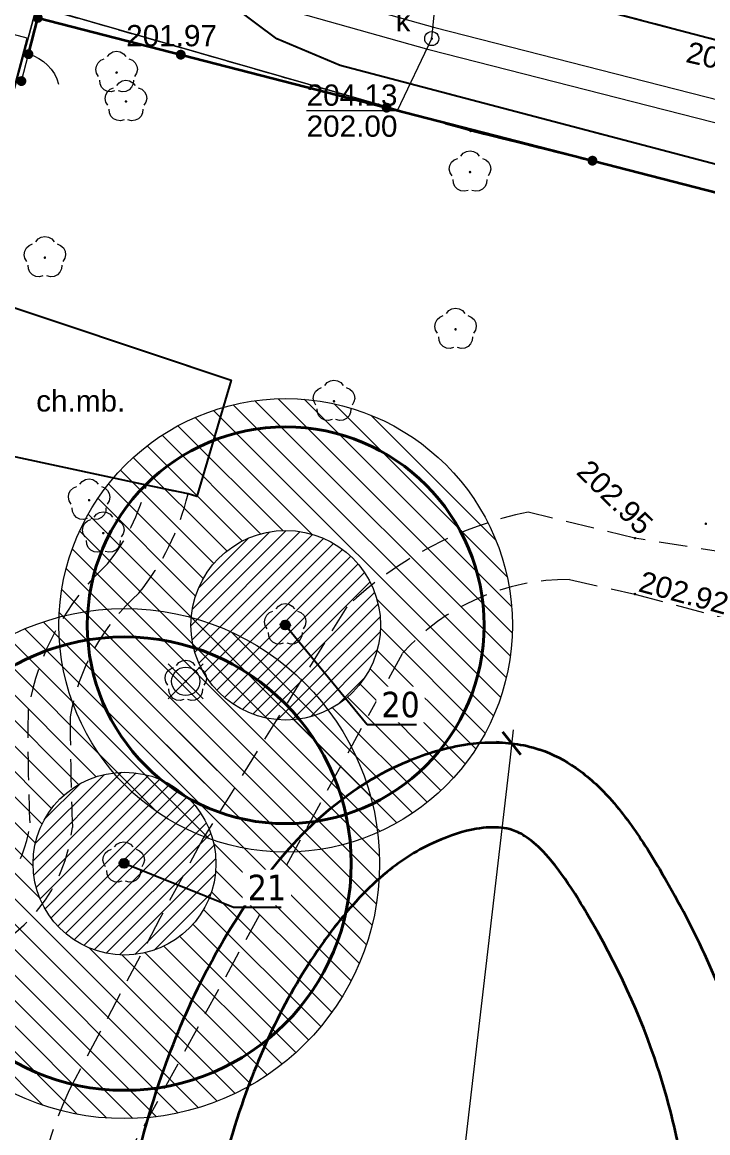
# Model space of a CAD drawing. Extents: x 0 to 7423283, y 0 to 5548300.
# Drawn here: x 7422231.68 to 7422255.87, y 5548153.8 to 5548192.99 of the extents above; entities that cross this region are included whole.
import ezdxf
from ezdxf.enums import TextEntityAlignment as Align

# ---------------------------------------------------------------- set-up
doc = ezdxf.new("R2010")
doc.units = 0
doc.header["$PDSIZE"] = 0.75
for name, pattern in [('HIDDEN', [0.375, 0.25, -0.125]), ('PRZER1-1', [2, 1, -1]), ('PRZER2-1', [3, 2, -1]), ('PRZER3-1', [4, 3, -1])]:
    doc.linetypes.add(name, pattern=pattern)
doc.layers.get('0').update_dxf_attribs({"linetype": 'CONTINUOUS', "lineweight": 13})
doc.layers.get('Defpoints').update_dxf_attribs({"linetype": 'CONTINUOUS'})
for name, color, linetype, lineweight in [('!_strefa_regeneracji', 162, 'HIDDEN', 9), ('1_wymiary', 172, 'CONTINUOUS', 5), ('_GD-ADAPTACJA', 106, 'CONTINUOUS', 40), ('_GS_INW_drzewo nieistniejące', 10, 'CONTINUOUS', 13), ('_GS_numeracja', 160, 'CONTINUOUS', 15), ('KTCR02', 7, 'PRZER2-1', 18), ('KTCR02_O', 7, 'PRZER2-1', 18), ('KTJZ01', 7, 'PRZER3-1', 18), ('KTKR01', 7, 'CONTINUOUS', 25), ('KTOK04', 7, 'CONTINUOUS', 18), ('KTOK05_01', 7, 'CONTINUOUS', 35), ('KTOK06', 7, 'CONTINUOUS', 18), ('RTPW02', 7, 'CONTINUOUS', 13), ('RTPW02_O', 7, 'CONTINUOUS', 13)]:
    doc.layers.add(name, color=color, linetype=linetype, lineweight=lineweight)
for name, color, linetype, lineweight, true_color in [('!drzewa - strefa PKD', 7, 'CONTINUOUS', 20, 0xf50000), ('EGBD03', 7, 'CONTINUOUS', 18, 0x008000), ('EGBP04', 7, 'CONTINUOUS', 18, 0x008000), ('EGBU01', 7, 'PRZER1-1', 18, 0x008000), ('OBOP02', 7, 'CONTINUOUS', 18, 0x008000), ('obrys 1', 7, 'CONTINUOUS', 35, 0xe50000), ('PAV_skarpa', 7, 'CONTINUOUS', 5, 0x5b5b5b), ('SUPK01', 7, 'CONTINUOUS', 18, 0x803300), ('SUUS15', 7, 'CONTINUOUS', 18, 0xff9100), ('SUUS15_O', 7, 'CONTINUOUS', 18, 0xff9100)]:
    doc.layers.add(name, color=color, linetype=linetype, lineweight=lineweight, true_color=true_color)
doc.layers.add('_GS_INW_środki', color=98, linetype='CONTINUOUS')
doc.layers.add('SUPS01_05', color=7, linetype='CONTINUOUS', true_color=0x803300)
doc.layers.add('SUPS01_05_O', color=7, linetype='CONTINUOUS', true_color=0x803300)
doc.styles.add('1-100', font='arial.ttf', dxfattribs={"width": 0.8, "height": 1})
doc.styles.add('GEO-INFO', font='Arial')
doc.dimstyles.new('ISO-25', dxfattribs={"dimtxt": 1, "dimasz": 1, "dimexe": 8, "dimexo": 8, "dimtad": 1, "dimdec": 1, "dimtxsty": 'Standard', "dimblk": 'ARCHTICK', "dimcen": 2.5, "dimse1": 1, "dimse2": 1, "dimadec": 0, "dimazin": 0, "dimtfac": 1, "dimtdec": 0, "dimtmove": 0, "dimatfit": 3, "dimldrblk": 'ARCHTICK', "dimfxl": 1, "dimarcsym": 0})
doc.dimstyles.new('Kopia 1_500', dxfattribs={"dimtxt": 200, "dimasz": 0.6, "dimexe": 6, "dimexo": 5, "dimgap": 0.2749999999999998, "dimtad": 1, "dimzin": 0, "dimdsep": 46, "dimtxsty": '1-100', "dimblk": 'TICK', "dimcen": 1, "dimdle": 30, "dimse1": 1, "dimse2": 1, "dimclrd": 256, "dimclre": 256, "dimclrt": 7, "dimadec": 0, "dimazin": 0, "dimtfac": 1, "dimtmove": 1, "dimatfit": 0, "dimldrblk": 'ARCHTICK', "dimfxl": 1, "dimtolj": 1, "dimtzin": 0, "dimlwd": 13, "dimarcsym": 0})

# ---------------------------------------------------------------- blocks, each defined once
blk = doc.blocks.new('SPDLP')
blk.add_hatch(color=0).paths.add_polyline_path([(-0.09, 0), (-0.085595, -0.027812), (-0.072812, -0.052901), (-0.052901, -0.072812), (-0.027812, -0.085595), (0, -0.09), (0.027812, -0.085595), (0.052901, -0.072812), (0.072812, -0.052901), (0.085595, -0.027812), (0.09, 0), (0.085595, 0.027812), (0.072812, 0.052901), (0.052901, 0.072812), (0.027812, 0.085595), (0, 0.09), (-0.027812, 0.085595), (-0.052901, 0.072812), (-0.072812, 0.052901), (-0.085595, 0.027812)])
at = {"color": 0}
for points in [[(-1.292703, 0.137547), (-1.355024, 0.389802), (-1.327532, 0.648184), (-1.213525, 0.881678), (-1.026689, 1.062258), (-0.78945, 1.168249), (-0.530282, 1.186929)], [(-0.268652, 1.271938), (-0.048001, 1.40916), (0.20623, 1.462858), (0.463525, 1.426585), (0.693003, 1.304695), (0.867117, 1.11182), (0.964971, 0.871109)], [(1.126667, 0.648554), (1.325358, 0.481106), (1.454989, 0.255912), (1.5, 0), (1.454989, -0.255912), (1.325358, -0.481106), (1.126667, -0.648554)], [(-0.530282, -1.186929), (-0.78945, -1.168249), (-1.026689, -1.062258), (-1.213525, -0.881678), (-1.327532, -0.648184), (-1.355024, -0.389802), (-1.292703, -0.137547)], [(0.964971, -0.871109), (0.867117, -1.11182), (0.693003, -1.304695), (0.463525, -1.426585), (0.20623, -1.462858), (-0.048001, -1.40916), (-0.268652, -1.271938)]]:
    blk.add_lwpolyline(points, dxfattribs=at)
blk = doc.blocks.new('EPPGN')
blk.add_hatch(color=0).paths.add_polyline_path([(-0.09, 0), (-0.085595, -0.027812), (-0.072812, -0.052901), (-0.052901, -0.072812), (-0.027812, -0.085595), (0, -0.09), (0.027812, -0.085595), (0.052901, -0.072812), (0.072812, -0.052901), (0.085595, -0.027812), (0.09, 0), (0.085595, 0.027812), (0.072812, 0.052901), (0.052901, 0.072812), (0.027812, 0.085595), (0, 0.09), (-0.027812, 0.085595), (-0.052901, 0.072812), (-0.072812, 0.052901), (-0.085595, 0.027812)])
blk = doc.blocks.new('KOLO')
blk.add_hatch(color=0).paths.add_polyline_path([(0, 0.5), (-0.12941, 0.482963), (-0.25, 0.433013), (-0.353553, 0.353553), (-0.433013, 0.25), (-0.482963, 0.12941), (-0.5, 0), (-0.482963, -0.12941), (-0.433013, -0.25), (-0.353553, -0.353553), (-0.25, -0.433013), (-0.12941, -0.482963), (0, -0.5), (0.12941, -0.482963), (0.25, -0.433013), (0.353553, -0.353553), (0.433013, -0.25), (0.482963, -0.12941), (0.5, 0), (0.482963, 0.12941), (0.433013, 0.25), (0.353553, 0.353553), (0.25, 0.433013), (0.12941, 0.482963)])
blk = doc.blocks.new('OKRAG_PELNY')
at = {"color": 0}
blk.add_lwpolyline([(0.5, 0), (0.482963, -0.12941), (0.433013, -0.25), (0.353553, -0.353553), (0.25, -0.433013), (0.12941, -0.482963), (0, -0.5), (-0.12941, -0.482963), (-0.25, -0.433013), (-0.353553, -0.353553), (-0.433013, -0.25), (-0.482963, -0.12941), (-0.5, 0), (-0.482963, 0.12941), (-0.433013, 0.25), (-0.353553, 0.353553), (-0.25, 0.433013), (-0.12941, 0.482963), (0, 0.5), (0.12941, 0.482963), (0.25, 0.433013), (0.353553, 0.353553), (0.433013, 0.25), (0.482963, 0.12941)], close=True, dxfattribs=at)
blk = doc.blocks.new('KTOK04')
at = {"color": 0}
blk.add_lwpolyline([(0, 0), (-0.01711, -0.261052), (-0.068148, -0.517638), (-0.152241, -0.765367), (-0.267949, -1), (-0.413293, -1.217523), (-0.585786, -1.414214), (-0.782477, -1.586707), (-1, -1.732051)], dxfattribs=at)
blk = doc.blocks.new('TICK')
for const_width in [0.156, 0.078]:
    blk.add_lwpolyline([(0.614230390638113, 0.6142303892411292), (-0.6042059231549501, -0.6042059217579663)], dxfattribs=dict(const_width=const_width))
at = {"layer": '1_wymiary'}
for p, q in [((1.862645149230957e-09, -0.8358821994625032), (1.862645149230957e-09, 0.8995046126656234)), ((0.8006742006200511, 0), (-1, 0))]:
    blk.add_line(p, q, dxfattribs=at)
blk = doc.blocks.new('*D237')
at = {"layer": 'Defpoints', "color": 0}
for p in [(7422248.951546337, 5548167.539745283), (7422236.191115611, 5548058.12123239), (7422236.191115594, 5548058.121232392)]:
    blk.add_point(p, dxfattribs=at)
at = {"layer": 'PAV_skarpa', "lineweight": 13}
blk.add_line((7422248.882045103, 5548166.943784229), (7422236.26061681, 5548058.717193449), dxfattribs=at)
at = {"layer": 'PAV_skarpa', "linetype": 'ByBlock', "lineweight": 13, "xscale": 0.6, "yscale": 0.6, "zscale": 0.6}
for p, rotation in [((7422248.95154632, 5548167.539745285), 83.34819026330055), ((7422236.191115594, 5548058.121232392), 263.3481902633005)]:
    blk.add_blockref('TICK', p, dxfattribs=dict(at, rotation=rotation))
at = {"layer": 'PAV_skarpa', "insert": (7422241.791046111, 5548112.921485969), "char_height": 1, "attachment_point": 5, "rotation": 83.34819026330057, "style": '1-100'}
blk.add_mtext('\\A1;110.16', dxfattribs=at)
blk = doc.blocks.new('_ARCHTICK')
at = {"color": 0, "linetype": 'ByBlock', "const_width": 0.15}
blk.add_lwpolyline([(-0.5, -0.5), (0.5, 0.5)], dxfattribs=at)
blk = doc.blocks.new('GS_środek')
h = blk.add_hatch(color=256)
edge = h.paths.add_edge_path()
edge.add_arc((1282.222868199825, 1278.071801731801), 0.1574803156618145, 0, 360)
blk.add_circle((1282.222868199825, 1278.071801731801), 0.1574803156618145)
blk = doc.blocks.new('d_nieist')
at = {"layer": '_GS_INW_drzewo nieistniejące', "linetype": 'Continuous'}
for p, q in [((7422685.646731073, 5540636.090553937), (7422688.117243374, 5540633.620041636)), ((7422688.117243374, 5540636.090553937), (7422685.646731073, 5540633.620041636))]:
    blk.add_line(p, q, dxfattribs=at)
blk.add_circle((7422686.881987223, 5540634.855297786), 1, dxfattribs=at)

msp = doc.modelspace()

# ---------------------------------------------------------------- hatches: boundary and pattern name
at = {"layer": '!_strefa_regeneracji', "linetype": 'Continuous', "lineweight": 0, "ltscale": 5}
h = msp.add_hatch(dxfattribs=at)
h.set_pattern_fill('ANSI31', color=256, scale=0.2, angle=90)
h.set_pattern_definition([(135, (-1053.313614297658, -19.51138798519969), (-0.4490128060534577, -0.4490128060534576), [])])
edge = h.paths.add_edge_path()
edge.add_arc((7422240.976785029, 5548171.706575266), 8, 0, 360)
edge = h.paths.add_edge_path(flags=16)
edge.add_arc((7422240.976785029, 5548171.706575266), 3.345, 0, 360)
h = msp.add_hatch(dxfattribs=at)
h.set_pattern_fill('ANSI31', color=256, scale=0.2, angle=90)
h.set_pattern_definition([(135, (-1053.313614297658, -19.5113879851997), (-0.4490128060534577, -0.4490128060534576), [])])
edge = h.paths.add_edge_path()
edge.add_arc((7422235.289354763, 5548163.296895339), 9, 0, 360)
edge = h.paths.add_edge_path(flags=16)
edge.add_arc((7422235.289354763, 5548163.296895339), 3.225, 0, 360)
at = {"layer": '!drzewa - strefa PKD', "lineweight": 0, "true_color": 0xe31a1c}
h = msp.add_hatch(dxfattribs=at)
h.set_pattern_fill('ANSI31', color=242, scale=3)
h.set_pattern_definition([(45, (991170.4344052244, -116833.7019560337), (-0.2651650429449554, 0.2651650429449554), [])])
edge = h.paths.add_edge_path()
edge.add_arc((7422240.976785029, 5548171.706575266), 3.345, 0, 360)
h = msp.add_hatch(dxfattribs=at)
h.set_pattern_fill('ANSI31', color=242, scale=3)
h.set_pattern_definition([(45, (991164.7469749581, -116842.1116359606), (-0.2651650429449554, 0.2651650429449554), [])])
edge = h.paths.add_edge_path()
edge.add_arc((7422235.289354763, 5548163.296895339), 3.225, 0, 360)

# ---------------------------------------------------------------- linework, layer by layer
at = {"layer": '!_strefa_regeneracji', "linetype": 'Continuous', "lineweight": 13}
for centre, radius in [((7422240.976785029, 5548171.706575266, 10.12), 8), ((7422235.289354763, 5548163.296895339, -100), 9)]:
    msp.add_circle(centre, radius, dxfattribs=at)
at = {"layer": '!drzewa - strefa PKD'}
for centre, radius in [((7422240.976785029, 5548171.706575266, 10.12), 3.345), ((7422235.289354763, 5548163.296895339, -100), 3.225)]:
    msp.add_circle(centre, radius, dxfattribs=at)
at = {"layer": '_GD-ADAPTACJA', "linetype": 'Continuous'}
for centre, radius in [((7422240.976785029, 5548171.706575266, 10.12), 7), ((7422235.289354763, 5548163.296895339, -100), 8)]:
    msp.add_circle(centre, radius, dxfattribs=at)
at = {"layer": 'EGBD03', "color": 96, "linetype": 'Continuous', "lineweight": 18, "true_color": 0x008000, "elevation": 10.3}
for points in [[(7422242.86, 5548281.77), (7422235.25, 5548253.94), (7422118.87, 5547827.8), (7422117.91, 5547824.68), (7422111.51, 5547801.23), (7422124.29, 5547798.44), (7422126.26, 5547805.84), (7422129.27, 5547817.04), (7422133, 5547830.19), (7422141.62, 5547861.86), (7422158.84, 5547924.97), (7422167.47, 5547956.53), (7422176.11, 5547988.16), (7422184.85, 5548019.75), (7422194.39, 5548053.5), (7422202.12, 5548083.12), (7422210.82, 5548114.83), (7422219.37, 5548146.4), (7422228, 5548178.12), (7422232.19, 5548193.55), (7422240.39, 5548223.47), (7422248.49, 5548253.1), (7422255.35, 5548278.49)], [(7422255.35, 5548278.49), (7422248.49, 5548253.1), (7422240.39, 5548223.47), (7422232.19, 5548193.55), (7422247.5, 5548189.15), (7422282.6, 5548180.41), (7422301.87, 5548175.57), (7422312.62, 5548173.61), (7422317.43, 5548172.74), (7422345.7, 5548248.35), (7422295.99, 5548267.06), (7422289.86, 5548268.36), (7422265.15, 5548275.67)]]:
    msp.add_lwpolyline(points, close=True, dxfattribs=at)
msp.add_lwpolyline([(7422434.9, 5548214.47), (7422406.59, 5548225.32), (7422345.7, 5548248.35), (7422317.43, 5548172.74), (7422312.62, 5548173.61), (7422312.54, 5548171.89), (7422311.52, 5548169.79), (7422309.86, 5548168.41), (7422307.54, 5548167.74), (7422305.38, 5548168.07), (7422303.46, 5548169.17), (7422302.06, 5548170.93), (7422301.48, 5548172.95), (7422301.87, 5548175.57), (7422282.6, 5548180.41), (7422247.5, 5548189.15), (7422232.19, 5548193.55), (7422228, 5548178.12), (7422219.37, 5548146.4), (7422210.82, 5548114.83), (7422202.12, 5548083.12), (7422194.39, 5548053.5), (7422184.85, 5548019.75)], dxfattribs=at)
at = {"layer": 'EGBU01', "color": 7, "linetype": 'Continuous', "lineweight": 18, "elevation": 10.17}
for points in [[(7422124.29, 5547798.44), (7422126.26, 5547805.84), (7422129.27, 5547817.04), (7422133, 5547830.19), (7422141.62, 5547861.86), (7422158.84, 5547924.97), (7422167.47, 5547956.53), (7422176.11, 5547988.16), (7422184.85, 5548019.75), (7422194.39, 5548053.5), (7422202.12, 5548083.12), (7422210.82, 5548114.83), (7422219.37, 5548146.4), (7422228, 5548178.12), (7422232.19, 5548193.55), (7422240.39, 5548223.47), (7422248.49, 5548253.1), (7422255.35, 5548278.49), (7422242.86, 5548281.77), (7422235.25, 5548253.94), (7422118.87, 5547827.8), (7422117.91, 5547824.68), (7422111.51, 5547801.23)], [(7422337.27, 5548225.81), (7422345.7, 5548248.35), (7422295.99, 5548267.06), (7422289.86, 5548268.36), (7422265.15, 5548275.67), (7422255.35, 5548278.49), (7422248.49, 5548253.1), (7422240.39, 5548223.47), (7422232.19, 5548193.55), (7422247.5, 5548189.15), (7422282.6, 5548180.41), (7422301.87, 5548175.57), (7422312.62, 5548173.61), (7422317.43, 5548172.74)]]:
    msp.add_lwpolyline(points, close=True, dxfattribs=at)
at = {"layer": 'EGBU01', "color": 96, "linetype": 'PRZER1-1', "lineweight": 18, "ltscale": 0.5, "true_color": 0x008000, "elevation": 10.18}
for points in [[(7422124.29, 5547798.44), (7422126.26, 5547805.84), (7422129.27, 5547817.04), (7422133, 5547830.19), (7422141.62, 5547861.86), (7422158.84, 5547924.97), (7422167.47, 5547956.53), (7422176.11, 5547988.16), (7422184.85, 5548019.75), (7422194.39, 5548053.5), (7422202.12, 5548083.12), (7422210.82, 5548114.83), (7422219.37, 5548146.4), (7422228, 5548178.12), (7422232.19, 5548193.55), (7422240.39, 5548223.47), (7422248.49, 5548253.1), (7422255.35, 5548278.49), (7422242.86, 5548281.77), (7422235.25, 5548253.94), (7422118.87, 5547827.8), (7422117.91, 5547824.68), (7422111.51, 5547801.23)], [(7422337.27, 5548225.81), (7422345.7, 5548248.35), (7422295.99, 5548267.06), (7422289.86, 5548268.36), (7422265.15, 5548275.67), (7422255.35, 5548278.49), (7422248.49, 5548253.1), (7422240.39, 5548223.47), (7422232.19, 5548193.55), (7422247.5, 5548189.15), (7422282.6, 5548180.41), (7422301.87, 5548175.57), (7422312.62, 5548173.61), (7422317.43, 5548172.74)]]:
    msp.add_lwpolyline(points, close=True, dxfattribs=at)
at = {"layer": 'EGBU01', "color": 7, "linetype": 'Continuous', "lineweight": 18, "elevation": 10.17}
msp.add_lwpolyline([(7422434.9, 5548214.47), (7422406.59, 5548225.32), (7422376.95, 5548236.53), (7422372.77, 5548211.69), (7422337.27, 5548225.81), (7422317.43, 5548172.74), (7422312.62, 5548173.61), (7422312.54, 5548171.89), (7422311.52, 5548169.79), (7422309.86, 5548168.41), (7422307.54, 5548167.74), (7422305.38, 5548168.07), (7422303.46, 5548169.17), (7422302.06, 5548170.93), (7422301.48, 5548172.95), (7422301.87, 5548175.57), (7422282.6, 5548180.41), (7422247.5, 5548189.15), (7422232.19, 5548193.55), (7422228, 5548178.12), (7422219.37, 5548146.4), (7422210.82, 5548114.83)], dxfattribs=at)
at = {"layer": 'EGBU01', "color": 96, "linetype": 'PRZER1-1', "lineweight": 18, "ltscale": 0.5, "true_color": 0x008000, "elevation": 10.18}
msp.add_lwpolyline([(7422434.9, 5548214.47), (7422406.59, 5548225.32), (7422376.95, 5548236.53), (7422372.77, 5548211.69), (7422337.27, 5548225.81), (7422317.43, 5548172.74), (7422312.62, 5548173.61), (7422312.54, 5548171.89), (7422311.52, 5548169.79), (7422309.86, 5548168.41), (7422307.54, 5548167.74), (7422305.38, 5548168.07), (7422303.46, 5548169.17), (7422302.06, 5548170.93), (7422301.48, 5548172.95), (7422301.87, 5548175.57), (7422282.6, 5548180.41), (7422247.5, 5548189.15), (7422232.19, 5548193.55), (7422228, 5548178.12), (7422219.37, 5548146.4), (7422210.82, 5548114.83)], dxfattribs=at)
at = {"layer": 'KTCR02', "color": 7, "linetype": 'PRZER2-1', "lineweight": 18, "ltscale": 0.5, "elevation": 10.18}
msp.add_lwpolyline([(7422244.44, 5548195.45), (7422259.35, 5548191.53), (7422260.24, 5548194.67)], dxfattribs=at)
msp.add_lwpolyline([(7422229.73, 5548183.47), (7422228.44, 5548178.29), (7422236.06, 5548176.65), (7422237.53, 5548176.34), (7422237.84, 5548176.25), (7422239.05, 5548180.36)], close=True, dxfattribs=at)
for points in [[(7422332.39, 5548154.9), (7422327.7, 5548155.39), (7422323.34, 5548157.39), (7422303.87, 5548162.19), (7422286.82, 5548166.53, -0.369929099700305), (7422285.49, 5548168.13), (7422284.74, 5548173.52), (7422261.29, 5548179.34), (7422259.59, 5548173.78), (7422253.3, 5548174.78), (7422249.53, 5548175.7, 0.140136127629087), (7422243.13, 5548172.36), (7422238.07, 5548164.19), (7422236.54, 5548161.36), (7422233.34, 5548155.3, 0.191738295761446), (7422232.68, 5548146.24), (7422235.94, 5548140.2), (7422245.04, 5548124.3, -0.52694494455596), (7422243.95, 5548118.67)], [(7422227.77, 5548149.75, -0.256085502005695), (7422224.89, 5548155.86, -0.423415660623722), (7422229.74, 5548159.92, 0.289963091130815), (7422233.45, 5548164.57, -0.007402053252189), (7422233.37, 5548168.48, -0.16803092412806), (7422235.79, 5548172.84, 0.112140099061047), (7422237.53, 5548176.34), (7422236.06, 5548176.65, -0.109690922905754), (7422234.69, 5548173.87, 0.164687556369699), (7422231.89, 5548168.74, 0.015621187300568), (7422231.95, 5548164.63, -0.264456794408102), (7422229.51, 5548161.44, 0.402972770753894), (7422223.39, 5548155.97, 0.248716144322128), (7422226.71, 5548148.67, -0.236275952657834)]]:
    msp.add_lwpolyline(points, format="xyb", dxfattribs=at)
msp.add_lwpolyline([(7422237.56, 5548141.13), (7422235.71, 5548144.74, -0.173732773383945), (7422234.54, 5548151.41), (7422245.1, 5548170.72, -0.21637598716327), (7422250.99, 5548173.32), (7422253.3, 5548172.81), (7422257.95, 5548171.55, -0.461858824147559), (7422258.8, 5548169.73), (7422257.4, 5548161.02, 0.075437992282917), (7422257.95, 5548153.46), (7422262.72, 5548133.81, -0.239769649217891), (7422261.57, 5548130.05), (7422251.21, 5548124.13, -0.467263399415195), (7422247.08, 5548125.09)], format="xyb", close=True, dxfattribs=at)
at = {"layer": 'KTJZ01', "color": 7, "linetype": 'PRZER3-1', "lineweight": 18, "ltscale": 0.5, "elevation": 10.18}
for points in [[(7422309.31, 5548201.45), (7422302.34, 5548186.56), (7422300.97, 5548184.99), (7422299.89, 5548184.29), (7422298.36, 5548183.68), (7422296.8, 5548183.38), (7422295.22, 5548183.52), (7422260.93, 5548191.2), (7422259.35, 5548191.53), (7422244.44, 5548195.45)], [(7422239.14, 5548193.54), (7422240.66, 5548192.4), (7422242.9, 5548191.46), (7422258.89, 5548187.25), (7422295.66, 5548179.07), (7422297.64, 5548178.93), (7422299.2, 5548179.03), (7422301.16, 5548179.49), (7422302.9, 5548180.63), (7422304.71, 5548181.57), (7422306.27, 5548183.17), (7422307.28, 5548184.66), (7422310.45, 5548191.58), (7422313, 5548196.73)]]:
    msp.add_lwpolyline(points, dxfattribs=at)
at = {"layer": 'KTKR01', "color": 7, "linetype": 'Continuous', "lineweight": 25, "elevation": 10.18}
for points in [[(7422235.08, 5548203.45), (7422238.58, 5548200.17), (7422240.08, 5548198.55), (7422241.48, 5548197.19), (7422243.11, 5548196.09), (7422244.44, 5548195.45), (7422259.35, 5548191.53), (7422260.93, 5548191.2), (7422295.22, 5548183.52), (7422296.8, 5548183.38), (7422298.36, 5548183.68), (7422299.89, 5548184.29), (7422300.97, 5548184.99), (7422302.34, 5548186.56), (7422309.31, 5548201.45), (7422311.62, 5548206.52), (7422316.38, 5548216.33), (7422319.39, 5548222.65), (7422318.48, 5548225.67)], [(7422334.05, 5548218.44), (7422326.42, 5548220.72), (7422325.08, 5548220.57), (7422323.67, 5548219.96), (7422313, 5548196.73), (7422310.45, 5548191.58), (7422307.28, 5548184.66), (7422306.27, 5548183.17), (7422304.71, 5548181.57), (7422302.9, 5548180.63), (7422301.16, 5548179.49), (7422299.2, 5548179.03), (7422297.64, 5548178.93), (7422295.66, 5548179.07), (7422258.89, 5548187.25), (7422242.9, 5548191.46), (7422240.66, 5548192.4), (7422239.14, 5548193.54), (7422237.88, 5548194.79), (7422233.89, 5548199.23)]]:
    msp.add_lwpolyline(points, dxfattribs=at)
msp.add_lwpolyline([(7422229.73, 5548183.47), (7422239.05, 5548180.36), (7422237.84, 5548176.25), (7422237.53, 5548176.34), (7422236.06, 5548176.65), (7422228.44, 5548178.29)], close=True, dxfattribs=at)
at = {"layer": 'KTOK04', "color": 7, "linetype": 'Continuous', "lineweight": 18, "elevation": 10.18}
msp.add_lwpolyline([(7422231.65, 5548190.91), (7422231.9, 5548191.86)], dxfattribs=at)
at = {"layer": 'KTOK05_01', "color": 7, "linetype": 'Continuous', "lineweight": 35, "elevation": 10.18}
msp.add_lwpolyline([(7422231.9, 5548191.86), (7422232.23, 5548193.14), (7422258.95, 5548186.26), (7422301.8, 5548175.64)], dxfattribs=at)
at = {"layer": 'KTOK06', "color": 7, "linetype": 'Continuous', "lineweight": 18, "elevation": 10.18}
msp.add_lwpolyline([(7422229.81, 5548190.81), (7422231.32, 5548190.41), (7422231.86, 5548192.43), (7422230.35, 5548192.83)], close=True, dxfattribs=at)
at = {"layer": 'obrys 1'}
for points, knots in [([(7422254.641336939, 5548115.238289085, -100), (7422253.732482055, 5548115.179202733, -100), (7422252.21957176, 5548115.058279545, -100), (7422250.204956558, 5548114.620047617, -100), (7422248.710054943, 5548114.030152489, -100), (7422247.892587013, 5548113.434235892, -100), (7422247.509773907, 5548112.975355252, -100), (7422247.22611927, 5548112.371115258, -100), (7422247.007963075, 5548111.465212727, -100), (7422246.761376292, 5548109.970494332, -100), (7422246.490378438, 5548108.421657057, -100), (7422246.47046738, 5548106.934853942, -100), (7422246.711949984, 5548105.751847274, -100), (7422246.954782285, 5548105.267499187, -100), (7422247.061336915, 5548105.138492493, -100), (7422247.144411902, 5548105.052582046, -100), (7422247.285063045, 5548104.940071239, -100), (7422247.751498642, 5548104.746162478, -100), (7422248.671880108, 5548104.578028819, -100), (7422249.989091793, 5548104.480493395, -100), (7422252.059861274, 5548104.231573883, -100), (7422254.433404433, 5548103.313492682, -100), (7422256.719688843, 5548101.595811469, -100), (7422261.024251154, 5548097.109931303, -100), (7422264.224162646, 5548091.529393152, -100), (7422266.20472434, 5548084.432384336, -100), (7422266.831794456, 5548080.008013817, -100), (7422266.296066489, 5548075.558692695, -100), (7422264.52836402, 5548071.751145182, -100), (7422261.998351829, 5548068.569791242, -100), (7422258.627189308, 5548065.199021922, -100), (7422255.563636836, 5548062.473756744, -100), (7422251.48928594, 5548060.018836688, -100), (7422247.111648062, 5548058.568987882, -100), (7422241.729690567, 5548057.934271986, -100), (7422236.646750437, 5548057.913664067, -100), (7422232.633457281, 5548058.741172235, -100), (7422229.641148029, 5548060.291224404, -100), (7422227.381895932, 5548062.680830518, -100), (7422225.598992073, 5548066.002977054, -100), (7422224.191248071, 5548070.702682612, -100), (7422223.351151851, 5548075.820457724, -100), (7422223.729705562, 5548080.290766723, -100), (7422224.974665298, 5548083.542347245, -100), (7422226.861483465, 5548086.092303693, -100), (7422228.978295845, 5548088.233367835, -100), (7422231.149093335, 5548090.51284648, -100), (7422232.451417376, 5548092.356094404, -100), (7422233.399693892, 5548094.43098064, -100), (7422233.806341074, 5548096.003274901, -100), (7422233.805561108, 5548097.565563655, -100), (7422233.439825691, 5548099.043435161, -100), (7422232.612135862, 5548100.934022374, -100), (7422231.673382328, 5548102.939671777, -100), (7422230.949389595, 5548105.292268263, -100), (7422230.875529585, 5548107.960113584, -100), (7422231.652895611, 5548111.230845173, -100), (7422233.12306623, 5548114.489318711, -100), (7422234.944140273, 5548117.871724172, -100), (7422236.39954592, 5548120.709297589, -100), (7422236.9829346, 5548122.66618855, -100), (7422237.209557726, 5548124.302132388, -100), (7422237.180894216, 5548126.282161715, -100), (7422236.46941182, 5548129.659912955, -100), (7422235.541124486, 5548132.879239423, -100), (7422234.498931721, 5548137.843416799, -100), (7422234.329774096, 5548142.096855132, -100), (7422234.838868653, 5548148.849749438, -100), (7422236.042310923, 5548155.375864352, -100), (7422239.075892389, 5548161.566771784, -100), (7422242.257640862, 5548165.204394356, -100), (7422244.852844427, 5548166.857580234, -100), (7422247.172455764, 5548167.561202461, -100), (7422248.772139903, 5548167.612810827, -100), (7422249.639113555, 5548167.422264113, -100), (7422250.402249662, 5548167.167698772, -100), (7422251.333107393, 5548166.669707582, -100), (7422252.555320147, 5548165.52755797, -100), (7422253.468474472, 5548164.251328396, -100), (7422255.216805122, 5548161.396588197, -100), (7422256.570478775, 5548158.478212832, -100), (7422257.903115367, 5548153.799340173, -100), (7422258.554096647, 5548149.324464359, -100), (7422258.861008756, 5548143.766679684, -100), (7422258.249253382, 5548139.995638453, -100), (7422257.186827459, 5548137.19936886, -100), (7422255.776901622, 5548134.808170328, -100), (7422253.614030737, 5548132.180711587, -100), (7422251.584344724, 5548129.752735663, -100), (7422250.20207087, 5548127.81938648, -100), (7422249.569997811, 5548126.411972802, -100), (7422249.412732624, 5548125.440241158, -100), (7422249.558203021, 5548124.476161079, -100), (7422250.152330878, 5548123.143035331, -100), (7422251.227312718, 5548121.773706535, -100), (7422252.782280988, 5548120.31876236, -100), (7422254.177380746, 5548119.373647244, -100), (7422255.278637227, 5548118.748662096, -100), (7422255.582474795, 5548118.581594615, -100)], [0.605568932635695, 0.605568932635695, 0.605568932635695, 0.605568932635695, 3.421662089618287, 5.467615520941593, 7.312046681851763, 8.66651565463788, 9.578885673987216, 10.58887979987045, 11.88639832019233, 12.83486907301603, 14.97513618321527, 16.90983589177931, 18.19853384036616, 19.15843123958046, 19.5942546885268, 19.61820329315883, 20.40428334294448, 21.27342508615389, 22.39294103625888, 23.75813161140654, 24.99508583016743, 27.36555118144919, 29.98034763687061, 32.47866369994426, 44.6757787681138, 48.18048241856282, 53.13288039438839, 56.80688788047443, 60.24837993895416, 64.52999117252153, 67.97783890058412, 73.65444543720153, 76.22717182830384, 81.39036527932413, 86.70638247714754, 91.33831248544658, 94.7926016482356, 97.67639922247422, 100.3415564101287, 103.576877574534, 107.781555523055, 113.2686930468385, 117.2598173070018, 119.9486753899328, 122.6375334728637, 125.9283189600235, 128.5400609951092, 132.2479790146162, 133.4744642890983, 136.1805188400492, 137.7059262007245, 139.5143631253553, 141.8131462732493, 144.1119294211434, 145.7877453417092, 148.2430151789869, 151.1256092263975, 154.8673391727681, 157.8113452778676, 161.6805470545039, 164.5257551452019, 164.980609543084, 167.8310281946179, 171.5299179060774, 175.7796539557637, 177.3925809591482, 185.7226441120672, 188.1141153866593, 196.9803685955095, 204.1844033093367, 207.4594117505835, 210.1242889390208, 211.8394125132998, 213.0876851684464, 213.7344061025506, 213.7518237684613, 214.8048382787569, 216.0632188187174, 217.699334251738, 218.6648739572015, 224.954710113764, 226.9881858592774, 232.7609991751746, 238.0915232672056, 242.3061805566367, 243.2837584147107, 246.3388184849719, 250.1675736568602, 253.1350274305216, 255.4444552262358, 257.2310078333528, 258.7118824342325, 260.1041153097229, 261.8632634863743, 264.1285551707845, 265.5959007923, 268.5363149185918, 269.6315521530414, 269.6315521530414, 269.6315521530414, 269.6315521530414]), ([(7422251.130867967, 5548117.872764138, -100), (7422251.130867967, 5548117.872764138, -100), (7422250.786282118, 5548117.818733026, -100), (7422249.338719673, 5548117.506881244, -100), (7422247.317218059, 5548116.71479625, -100), (7422245.88097412, 5548115.708514603, -100), (7422245.216172621, 5548114.91765185, -100), (7422244.735853795, 5548114.155952535, -100), (7422244.322514165, 5548113.209414928, -100), (7422244.048354408, 5548111.951248703, -100), (7422243.807145932, 5548110.482152413, -100), (7422243.502249314, 5548108.801822172, -100), (7422243.45580608, 5548106.701359543, -100), (7422243.810388028, 5548104.897483706, -100), (7422244.327234435, 5548103.757623542, -100), (7422244.765158919, 5548103.198746327, -100), (7422245.203428518, 5548102.740490918, -100), (7422245.869816411, 5548102.253063797, -100), (7422247.024698635, 5548101.816338128, -100), (7422248.362874942, 5548101.591838733, -100), (7422249.78070914, 5548101.486203251, -100), (7422251.322857772, 5548101.294250791, -100), (7422252.918451588, 5548100.673719084, -100), (7422254.686012912, 5548099.378348875, -100), (7422258.546521164, 5548095.352565639, -100), (7422261.44747162, 5548090.307366402, -100), (7422263.259499564, 5548083.828064348, -100), (7422263.801480158, 5548079.868891743, -100), (7422263.356511563, 5548076.348799929, -100), (7422261.949162538, 5548073.34451659, -100), (7422259.743056605, 5548070.556248131, -100), (7422256.534454101, 5548067.349903522, -100), (7422253.713694039, 5548064.860223029, -100), (7422250.293422909, 5548062.80246358, -100), (7422246.560733104, 5548061.535906813, -100), (7422241.54695258, 5548060.932050047, -100), (7422236.855464911, 5548060.923650646, -100), (7422233.565921925, 5548061.6371811, -100), (7422231.472161159, 5548062.737662781, -100), (7422229.89187003, 5548064.395922179, -100), (7422228.417320343, 5548067.076329212, -100), (7422227.121997842, 5548071.372286344, -100), (7422226.368505727, 5548076.046961808, -100), (7422226.719177654, 5548079.70740525, -100), (7422227.630648241, 5548082.076892803, -100), (7422229.12116891, 5548084.103812126, -100), (7422231.130762266, 5548086.14532926, -100), (7422233.480699395, 5548088.610902157, -100), (7422235.10882431, 5548090.90179815, -100), (7422236.306148456, 5548093.610367407, -100), (7422236.82187514, 5548095.68679923, -100), (7422236.789514381, 5548098.054442951, -100), (7422236.254028618, 5548100.125958155, -100), (7422235.306803321, 5548102.241250789, -100), (7422234.44921856, 5548104.109196232, -100), (7422233.948901637, 5548105.765465346, -100), (7422233.887834686, 5548107.5636252, -100), (7422234.474576755, 5548110.165207845, -100), (7422235.768073004, 5548113.063205989, -100), (7422237.512740927, 5548116.324488522, -100), (7422239.115531809, 5548119.38715455, -100), (7422239.905288437, 5548121.903589264, -100), (7422240.222315944, 5548124.185309422, -100), (7422240.169086202, 5548126.703474899, -100), (7422239.361477059, 5548130.45661789, -100), (7422238.43268092, 5548133.685019998, -100), (7422237.489986398, 5548138.22561526, -100), (7422237.339132247, 5548142.109704731, -100), (7422237.819487415, 5548148.44987921, -100), (7422238.917359544, 5548154.360473342, -100), (7422241.183229939, 5548159.01296638, -100), (7422243.123986145, 5548161.636094514, -100), (7422244.33874381, 5548162.95947065, -100), (7422246.082842425, 5548164.066202314, -100), (7422247.61329984, 5548164.562122264, -100), (7422248.509016958, 5548164.59438363, -100), (7422249.024460558, 5548164.485203432, -100), (7422249.504547421, 5548164.245396706, -100), (7422250.2217002, 5548163.610554751, -100), (7422250.940349154, 5548162.635160309, -100), (7422252.546962867, 5548160.012615602, -100), (7422253.873587012, 5548157.140398096, -100), (7422254.996012049, 5548152.952977711, -100), (7422255.595170179, 5548148.645980212, -100), (7422255.837736528, 5548143.768899044, -100), (7422255.295781482, 5548140.674131089, -100), (7422254.499513857, 5548138.569043799, -100), (7422253.373408541, 5548136.624129547, -100), (7422251.350011858, 5548134.144869552, -100), (7422249.255023802, 5548131.648756237, -100), (7422247.643656374, 5548129.410638963, -100), (7422246.696840043, 5548127.404190077, -100), (7422246.356575639, 5548125.45232744, -100), (7422246.680650727, 5548123.48309893, -100), (7422247.637077983, 5548121.460974564, -100), (7422249.120051383, 5548119.605361109, -100), (7422250.524298297, 5548118.333107363, -100), (7422250.94227956, 5548118.011483293, -100), (7422251.130867967, 5548117.872764138, -100)], [3.396156894893226, 3.396156894893226, 3.396156894893226, 3.396156894893226, 3.422540308891448, 5.524763548161835, 7.345763007347552, 8.694260977757953, 9.580655890102454, 9.604022561504113, 10.63046146292106, 11.94052639800805, 12.83020116820913, 14.97491294451591, 16.91191951563986, 18.200111180769, 19.15962118678175, 19.59446777974512, 19.61086919463773, 20.39731198301276, 21.26489209596078, 22.38188168697066, 23.7454701899628, 25.0028563582124, 27.37341124378707, 29.98983611849523, 32.49564870850202, 44.69291702101226, 48.14070582810702, 53.10175836947788, 56.87916967563415, 60.33695849547215, 64.64692084875438, 67.97231260111043, 73.64893812100163, 76.17626554821095, 81.3333724219381, 86.71765236542831, 91.33830898077468, 94.79420903859722, 97.67784451329375, 100.3431879701396, 103.5789827981396, 107.7842606333248, 113.2709749194707, 117.2615339819216, 119.9815846319542, 122.7016352819868, 126.0017849853752, 128.6007038579244, 132.2977301767063, 133.7122839695169, 136.3695115249224, 137.71685929627, 139.5179908854419, 141.817129592235, 144.1162682990281, 145.7725124720846, 148.2266553862617, 151.1049581328091, 154.8410504462539, 157.6548325308419, 161.553440697975, 164.5257482446876, 164.97394005582, 167.8227757161205, 171.5192558071088, 175.7685810789112, 177.5008579760697, 185.8305353222821, 188.0694148058999, 196.9440655875977, 203.8376383658928, 204.4882357902774, 207.5398375820345, 209.9283082390698, 211.6815937673738, 212.96652486188, 213.7343158278945, 214.7759824281007, 216.0257035477602, 217.6512734955004, 218.6753951614133, 224.9618550220228, 227.8286219699527, 232.8369889674467, 238.2212964024478, 242.2876714689128, 243.2605605760305, 246.312686858643, 250.1353012888981, 253.144049723125, 255.4476629035704, 257.2341117292646, 258.7151928473012, 260.132815782508, 261.9015297324478, 264.1777176071831, 265.929093235959, 266.7322491874269, 266.7322491874269, 266.7322491874269, 266.7322491874269])]:
    msp.add_open_spline(points, degree=3, knots=knots, dxfattribs=at)
at = {"layer": 'SUPK01', "color": 36, "linetype": 'Continuous', "lineweight": 18, "true_color": 0x803300, "elevation": 10.18}
for points in [[(7422239.449829012, 5548204.734581016), (7422236.420924191, 5548195.561600277), (7422246.233720887, 5548192.796350327), (7422270.675284304, 5548186.558503468), (7422301.591017788, 5548179.282466289), (7422310.978834378, 5548198.461982447), (7422315.487058278, 5548208.198146703), (7422321.907092826, 5548222.048221231)], [(7422238.690170988, 5548204.985418985), (7422235.399075809, 5548195.018399723), (7422246.026279112, 5548192.023649673), (7422270.484715696, 5548185.781496532), (7422302.028982211, 5548178.357533712), (7422311.701165622, 5548198.118017553), (7422316.212941721, 5548207.861853298), (7422322.632907174, 5548221.711778768)], [(7422246.13, 5548192.41), (7422246.83, 5548199.47)]]:
    msp.add_lwpolyline(points, dxfattribs=at)
at = {"layer": 'SUPS01_05_O', "color": 36, "linetype": 'Continuous', "lineweight": 9, "true_color": 0x803300, "elevation": 10.8, "flags": 128}
for points in [[(7422241.714892663, 5548189.868187472), (7422244.918074481, 5548189.868187333), (7422246.13, 5548192.41)], [(7422241.714892663, 5548189.868187472), (7422244.918074481, 5548189.868187333)]]:
    msp.add_lwpolyline(points, dxfattribs=at)

# ---------------------------------------------------------------- block references
at = {"layer": '_GS_INW_drzewo nieistniejące', "xscale": 0.5, "yscale": 0.5, "zscale": 0.5}
msp.add_blockref('d_nieist', (3710894.009006388, 2777852.302351107, 10.12), dxfattribs=at)
at = {"layer": '_GS_INW_środki', "color": 2}
for p in [(7420958.737131801, 5546893.648198268, 10.12), (7420953.049701534, 5546885.238518341, -100)]:
    msp.add_blockref('GS_środek', p, dxfattribs=at)
at = {"layer": 'EGBP04', "color": 96, "lineweight": 18, "true_color": 0x008000, "xscale": 0.5, "yscale": 0.5, "rotation": 90}
msp.add_blockref('EPPGN', (7422247.5, 5548189.15, 10.32), dxfattribs=at)
at = {"layer": 'KTOK04', "color": 7, "lineweight": 18, "xscale": 0.75, "yscale": 0.75, "rotation": 75.25643716629408}
msp.add_blockref('KTOK04', (7422231.9, 5548191.86, 10.18), dxfattribs=at)
at = {"layer": 'KTOK05_01', "color": 7, "lineweight": 35, "xscale": 0.35, "yscale": 0.35, "rotation": 90}
for p in [(7422232.23, 5548193.14, 10.18), (7422231.9, 5548191.86, 10.18), (7422237.273545948, 5548191.84136242, 10.18), (7422231.65, 5548190.91, 10.18), (7422244.536643144, 5548189.971223622, 10.18), (7422251.79974034, 5548188.101084823, 10.18)]:
    msp.add_blockref('KOLO', p, dxfattribs=at)
at = {"layer": 'OBOP02', "color": 96, "lineweight": 18, "true_color": 0x008000, "xscale": 0.5, "yscale": 0.5, "rotation": 90}
for p in [(7422235.01, 5548191.21, 10.12), (7422235.34, 5548190.19, 10.12), (7422247.48, 5548187.7, 10.12), (7422232.48, 5548184.68, 10.12), (7422246.97, 5548182.15, 10.12), (7422242.68, 5548179.61, 10.12), (7422234.04, 5548176.12, 10.12), (7422234.54, 5548174.96, 10.12), (7422240.96, 5548171.72, 10.12), (7422237.45, 5548169.73, 10.12), (7422235.26, 5548163.32, 10.12)]:
    msp.add_blockref('SPDLP', p, dxfattribs=at)
at = {"layer": 'RTPW02', "color": 7, "lineweight": 13, "xscale": 0.09, "yscale": 0.09, "rotation": 90}
for p in [(7422255.8, 5548175.29, 10.2), (7422253.3, 5548174.78, 10.2), (7422253.3, 5548172.81, 10.2)]:
    msp.add_blockref('KOLO', p, dxfattribs=at)
at = {"layer": 'SUPS01_05', "color": 36, "lineweight": 5, "true_color": 0x803300, "xscale": 0.09, "yscale": 0.09, "rotation": 90}
msp.add_blockref('KOLO', (7422246.13, 5548192.41, 10.24), dxfattribs=at)
at = {"layer": 'SUUS15', "color": 36, "lineweight": 18, "true_color": 0x803300, "xscale": 0.5, "yscale": 0.5, "rotation": 90}
msp.add_blockref('OKRAG_PELNY', (7422246.13, 5548192.41, 10.24), dxfattribs=at)

# ---------------------------------------------------------------- texts
at = {"layer": 'KTCR02_O', "color": 7, "linetype": 'Continuous', "lineweight": 0, "style": 'GEO-INFO'}
msp.add_text('ch.mb.', height=0.75, dxfattribs=at).set_placement((7422233.745, 5548179.639236078, 10.8), align=Align.MIDDLE)
at = {"layer": 'RTPW02_O', "color": 7, "linetype": 'Continuous', "lineweight": 0, "style": 'GEO-INFO'}
for s, rotation, p in [('204.11', 347.1443657038856, (7422255.056346983, 5548191.588212785, 10.8)), ('202.95', 315.6902722362772, (7422251.19201245, 5548177.075830257, 10.8))]:
    msp.add_text(s, height=0.75, rotation=rotation, dxfattribs=at).set_placement(p)
msp.add_text('202.92', height=0.75, rotation=344.8387602174669, dxfattribs=at).set_placement((7422256.47459588, 5548172.075436112, 10.8), align=Align.RIGHT)
at = {"layer": 'SUPS01_05_O', "color": 36, "linetype": 'Continuous', "lineweight": 0, "true_color": 0x803300, "style": 'GEO-INFO'}
for s, p in [('201.97', (7422235.347415757, 5548192.138597857)), ('204.13', (7422241.714892671, 5548190.040687473)), ('202.00', (7422241.714892623, 5548188.945687472))]:
    msp.add_text(s, height=0.75, rotation=359.9999974955218, dxfattribs=at).set_placement(p)
at = {"layer": 'SUUS15_O', "color": 36, "linetype": 'Continuous', "lineweight": 0, "true_color": 0x803300, "style": 'GEO-INFO'}
msp.add_text('k', height=0.75, dxfattribs=at).set_placement((7422245.38, 5548192.66, 10.8), align=Align.RIGHT)

# ---------------------------------------------------------------- dimensions: what is measured, and where the dimension line sits
at = {"layer": 'PAV_skarpa'}
dim = msp.add_aligned_dim(p1=(7422248.951546337, 5548167.539745283, -100), p2=(7422236.191115611, 5548058.12123239, -100), distance=-1.7791773469677273e-08, dimstyle='Kopia 1_500', override={"dimblk": 'TICK', "dimclrt": 256}, dxfattribs=at)
dim.commit()
dim.dimension.update_dxf_attribs({"geometry": '*D237', "text_midpoint": (7422241.791046111, 5548112.921485969, -100)})

# ---------------------------------------------------------------- next in the draw order: texts
at = {"layer": '_GS_numeracja', "char_height": 0.9, "attachment_point": 4, "bg_fill": 3, "box_fill_scale": 1.2, "bg_fill_color": 1, "bg_fill_transparency": 0}
for s, insert in [('{\\fTahoma|b0|i0|c238|p34;20}', (7422244.35426271, 5548168.901731631, 10.12)), ('{\\fTahoma|b0|i0|c238|p34;21}', (7422239.636499783, 5548162.456063761, -100))]:
    msp.add_mtext(s, dxfattribs=dict(at, insert=insert))

# ---------------------------------------------------------------- next in the draw order: leaders
at = {"layer": '_GS_numeracja', "annotation_type": 0, "has_hookline": 1, "hookline_direction": 0}
for points, text_width in [([(7422240.96, 5548171.72, 10.12), (7422243.85426271, 5548168.207753605, 10.12), (7422244.154262709, 5548168.207753605, 10.12)], 1.2354600402955), ([(7422235.272569734, 5548163.310320073, -100), (7422239.136499783, 5548161.762085736, -100), (7422239.436499783, 5548161.762085736, -100)], 1.185292142377435)]:
    msp.add_leader(points, dimstyle='ISO-25', override={"dimasz": 0.3, "dimgap": 0.2}, dxfattribs=dict(at, text_width=text_width))

doc.saveas('drawing.dxf')
